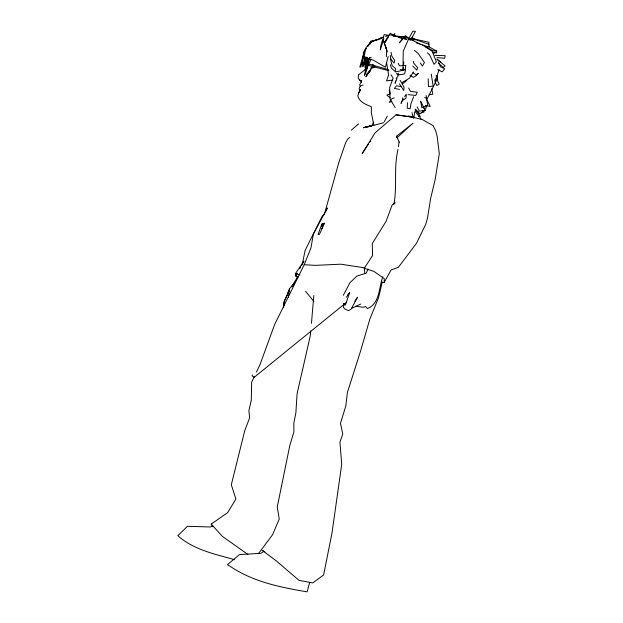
<?xml version="1.0" encoding="UTF-8"?>
<svg xmlns="http://www.w3.org/2000/svg" width="623" height="623" viewBox="0 0 623 623"><rect width="100%" height="100%" fill="white"/><g stroke="black" fill="none" stroke-linecap="round" stroke-linejoin="round"><path stroke-width="0.93" d="M288.433 297.366L289.516 288.667L294.632 282.717L292.07 286.525M344.044 303.557L343.974 305.254L345.461 304.881L349.589 292.646L347.93 294.928M407.458 102.686L407.232 108.184L410.144 108.729L410.954 103.737L413.61 96.729M321.647 226.717L321.772 224.101L324.419 223.221L322.348 224.031L322.457 228.376L321.569 228.462M381.299 282.055L384.103 282.616L384.313 278.668L373.816 271.363L364.245 268.287L372.577 255.578L372.274 243.523L386.065 221.352L392.225 204.874L395.294 202.794M372.305 65.945L372.858 64.457L375.108 66.505L371.596 67.416L370.771 68.195L371.028 68.686M428.733 44.7L428.897 42.271L413.174 38.79L408.034 38.455M313.821 295.551L311.445 323.368M365.74 63.203L365.467 67.082L367.266 60.571M406.282 95.179L406.079 98.021L403.338 100.101L402.474 97.889M403.159 70.407L403.369 67.603M403.509 65.734L403.79 62.004M366.363 67.354L367.048 58.92M386.268 56.786L386.813 50.486L386.19 47.784M310.745 330.953L310.309 335.696L297.085 393.705L295.894 412.667L293.83 423.095L293.9 431.84L289.796 445.507L277.266 506.935L279.252 519.045L272.586 534.69L258.662 553.325M343.678 303.526L343.32 307.022L344.597 308.876L348.452 310.604L350.959 309.312L357.563 297.272L354.806 301.228M283.574 307.162L284.181 301.493L289.485 290.154M283.496 307.848L284.181 301.493L288.994 291.097M393.938 204.219C397.318 186.051 393.588 167.54 398.004 149.465M413.859 118.409L414.653 111.852M366.799 57.363L365.561 67.229L364.946 67.323L364.868 56.755M398.401 146.631L399.063 141.904M364.759 57.012L363.435 66.318L362.384 66.373L363.552 52.309L366.122 48.501M395.613 80.912L395.099 83.334L397.046 78.607M382.195 282.289L378.496 297.856L369.891 318.914L360.787 350.367L347.393 392.467L345.796 406.048L340.485 423.352L342.767 434.247L339.924 442.128L341.723 464.322L331.981 533.054L323.625 575.013L312.73 582.902L298.985 580.34L276.565 561.128L262.252 550.304L264.736 551.799M364.362 75.344L367.601 62.386L369.61 57.729L366.083 71.855L364.525 75.391M361.184 82.384L361.613 80.702L361.48 81.34L359.424 79.978L358.202 77.945L358.482 74.861L365.576 69.332M388.168 56.529L385.435 67.237L373.543 60.275L363.957 57.129L366.013 47.566L372.375 41.352L383.768 37.084M309.584 582.645L307.131 591.85C280.288 587.318 252.883 581.82 229.926 566.167L227.387 564.672L239.52 554.563L260.905 553.333L263.334 551.729M324.451 214.117L338.889 162.26L345.625 142.862L347.572 139.272L349.729 137.426M366.955 69.021L367.998 65.446M363.131 85.117L361.2 85.491L359.611 87.345L359.105 88.575L360.086 90.662L360.561 89.774L358.77 92.78L357.804 95.919C359.416 102.11 366.028 104.609 371.363 106.735L371.324 112.631L373.862 125.285M383.776 38.751L380.295 49.957L380.77 45.837L384.165 34.6L387.981 35.238M401.866 101.051L401.064 103.441L403.221 98.87M435.36 80.383L439.145 69.675M382.802 276.783C378.698 287.577 380.077 303.51 367.414 308.58L365.545 306.586L362.75 307.24L356.052 306.329M252.455 374.836L252.089 375.77L254.067 377.398L346.59 302.295M287.398 293.97L289.516 288.667M256.512 371.947L260.157 364.237L274.587 324.638L304.203 264.72L310.978 247.783L313.361 234.061L327.363 207.989L325.782 211.509M394.195 35.441L394.904 33.735L392.833 35.636M368.045 269.074L366.269 273.154L356.815 276.137L349.986 282.686L343.304 295.325M370.07 43.563L370.872 41.827L369.68 44.288M254.48 376.222L251.645 382.218L251.287 400.231L248.865 410.837L249.667 417.815L244.753 430.602L231.32 484.764L235.891 499.07L227.683 512.604L211.236 524.099L212.529 526.591M366.69 68.382L367.508 66.716M368.73 64.224L371.168 59.232M371.472 126.344L373.613 122.116M410.962 39.779L415.416 31.376L412.831 31.15L408.758 38.751M384.352 121.633L387.311 116.088M366.036 56.911L364.564 59.948L365.865 57.573M297.046 273.52L295.699 275.989L297.989 277.757M299.733 268.591L300.629 266.948M301.532 265.297L302.428 263.654L305.114 250.415L322.107 216.313L324.116 214.514M384.103 282.616L391.065 269.969L398.393 267.298L416.514 243.235L425.68 224.467L427.471 218.19L430.664 198.278L435.142 179.673L439.308 153.663L437.144 136.351L435.679 130.76L433.078 125.628L422.752 119.764L408.042 115.855M297.062 273.536L295.699 275.989L295.497 273.52L303.876 261.239L301.61 265.336M367.897 58.212L364.081 64.706L363.754 63.211L367.344 57.425M360.561 89.774L358.77 92.78M291.509 286.853L297.778 276.628M388.433 36.991L384.266 43.672L385.878 40.036L390.216 33.292L395.364 36.36M370.311 69.947L365.872 76.808L370.506 70.072L366.207 74.885L370.576 70.687M413.438 71.995L409.42 78.194L402.497 82.314L402.707 83.7L406.858 80.383M368.395 144.201L362.158 153.593L375.108 132.808L396.096 114.819L413.072 117.256L396.096 114.819M369.439 142.636L370.475 141.071M366.254 48.36L364.751 50.595L360.881 66.949L359.775 67.074L364.634 50.479L365.771 49.022M367.749 46.118L371.261 40.884L368.177 45.456M404.623 96.627L406.204 94.283M364.79 69.729L366.137 70.415L366.285 68.359L366.838 68.717L365.569 68.701L365.981 69.62M346.256 297.319L349.589 292.646M368.045 46.118L372.032 41.025L381.377 38.533M361.504 81.784L359.681 84.611L360.125 86.285M402.949 38.61L399.288 42.917L405.363 35.659L406.889 36.827M367.609 66.046L368.232 65.337L388.869 70.726M396.026 78.389L397.754 76.637L398.377 73.07L397.163 74.417L396.524 73.498M351.247 130.207L358.56 123.907M433.974 53.438L435.36 52.285M396.563 136.235L412.885 123.299L397.007 137.808L396.563 136.235L399.327 142.239M368.909 58.476L371.113 57.269M360.717 304.079L351.473 308.447M371.658 68.289L374.602 66.941M394.273 97.858L391.649 98.886L389.25 102.39L391.836 101.487M385.52 36.422L389.897 34.779L406.866 39.304L398.58 37.528M390.465 93.777L386.836 95.085L390.099 97.889M371.876 125.534L368.209 126.788L383.799 122.692M372.375 41.352L378.698 39.405M371.853 125.472L363.45 127.684L367.259 126.967M213.011 526.248L210.192 526.988L187.484 526.295L177.812 535.671C192.678 549.058 212.926 553.715 231.709 558.831L234.412 559.758M435.843 75.913L437.447 75.5L437.712 81.247L439.262 83.988L436.98 85.561L435.204 82.524L434.792 79.869M421.125 112.724L424.201 111.969L422.628 111.065M371.355 125.753L363.45 127.684L371.697 125.784M395.387 71.964L405.573 69.675L404.662 73.88L398.175 75.009M429.076 94.828L432.829 94.174L431.708 88.785M392.778 80.071L386.525 80.889L388.573 74.947L386.595 62.791M380.84 37.536L383.581 37.216M418.415 116.61L420.276 116.408L416.468 111.065M424.411 108.371L426.288 108.192L425.805 105.676M435.516 79.214L437.19 79.105L427.137 98.87L424.676 97.32M411.048 39.825L415.743 39.677L428.99 44.295L429.076 47.068L416.678 43.049M400.168 69.69L405.199 69.566L405.838 65.392L399.514 65.836L398.128 63.289M434.901 55.4L445.188 55.673L444.705 58.289L437.019 57.581M304.203 264.72L315.316 265.359L340.804 264.191L364.837 267.874M393.129 36.064L405.612 36.85L420.79 44.412M394.523 35.963L408.151 37.349M408.096 94.603L415.759 95.467L417.223 92.251L410.464 91.363L408.657 87.991M401.695 86.62L396.462 85.834L394.351 88.365L399.499 89.432M368.154 63.912L388.331 69.55M425.719 105.661L430.267 106.471L426.381 98.901M433.164 52.184L436.668 52.916L436.668 51.047L433.156 50.806L425.517 46.818M295.497 273.52L299.99 274.907M416.366 111.003L418.765 112.148M437.782 69.651L442.174 71.847L444.69 68.849L440.453 66.754L438.358 62.113M436.754 51.133L428.079 46.258M411.787 37.364L415.362 39.607M422.573 45.035L432.121 51.211L436.388 61.747L434.06 64.317L429.527 54.629L427.339 52.9M412.994 72.766L416.086 74.838L418.5 73.35L415.775 75.975L413.228 77.33L410.02 75.157M436.668 59.107L445.134 65.882L443.327 67.463L438.779 63.484M247.876 554.408L222.263 536.278L211.236 524.099M414.381 50.323L417.994 53.298L424.419 62.502L422.378 66.155L420.299 63.016M410.277 40.324L408.649 38.891L403.252 51.234L402.949 70.5M437.307 59.177L440.718 62.284M412.73 66.061L416.865 70.165L417.535 67.549L413.703 63.149L413.353 61.342M415.619 109.212L419.847 113.931L425.353 110.154L423.103 107.063M305.582 291.315L313.899 301.516M421.748 119.678L415.533 112.031L415.183 109.251M390.925 74.822L393.16 78.015L389.694 87.345L390.045 98.987L395.138 107.545M399.46 83.77L403.727 90.553L404.07 87.251L400.122 80.274M417.137 106.883L419.326 111.073L425.236 110.45L420.657 101.214M370.833 69.067L371.082 69.558M389.134 90.195L390.115 92.617M386.813 50.486L383.659 40.9L387.21 51.95M390.442 64.73L391.361 68.109L395.114 71.45L395.753 68.842L392.147 65.563L390.457 59.115M411.99 112.646L413.283 117.763M391.096 52.355L391.812 56.148L394.717 60.454L394.079 63.071L390.87 59.06L390.232 55.408M420.696 101.37L421.818 107.686L427.721 105.458L426.093 95.451M431.248 74.044L433.149 86.161L428.429 86.535L428.188 78.825M364.245 268.287L364.829 273.404M372.344 65.399L372.39 65.983M321.741 224.28L318.096 234.521L319.435 234.404L324.178 224.023L321.741 224.28M361.698 81.395L359.424 79.978L361.698 81.395"/></g></svg>
